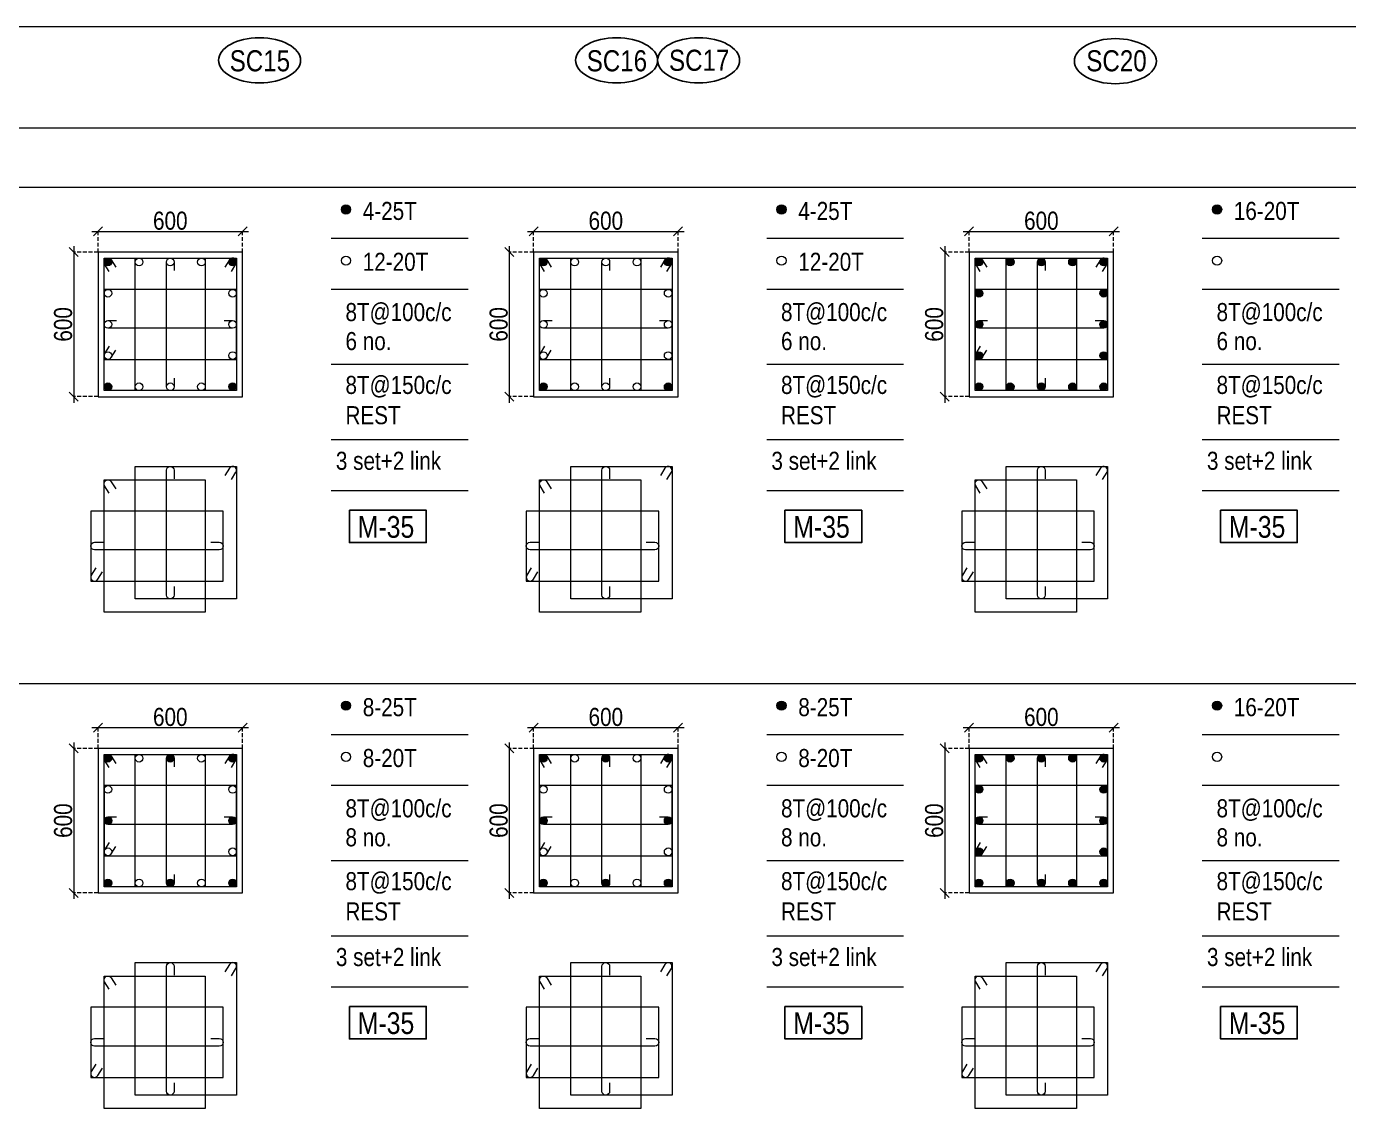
# Model space of a CAD drawing. Header units: millimetres. Extents: x 1112055 to 3390982, y -148532 to 766891.
# Drawn here: x 2178249 to 2200207, y -74171 to -56203 of the extents above; entities that cross this region are included whole.
import ezdxf
from ezdxf.enums import TextEntityAlignment as Align

# ---------------------------------------------------------------- set-up
doc = ezdxf.new("R2010")
doc.units = ezdxf.units.MM
doc.header["$PDMODE"] = 35
doc.header["$PDSIZE"] = -25
doc.linetypes.add('DASHED2', pattern=[0.375, 0.25, -0.125])
doc.linetypes.add('Hidden', pattern=[9.525, 6.35, -3.175])
for name, color, linetype, lineweight in [('B COL. SIZE DIM', 220, 'Continuous', 25), ('B COLSCH', 204, 'Continuous', 20), ('B COLUMN', 1, 'Hidden', 9), ('B STEEL', 34, 'Continuous', 15)]:
    doc.layers.add(name, color=color, linetype=linetype, lineweight=lineweight)
doc.layers.add('B TEXT', color=7, linetype='Continuous')
doc.styles.add('dim inside', font='romans.shx', dxfattribs={"width": 0.8, "height": 125})
doc.styles.add('SWINC', font='swissc.ttf')
doc.dimstyles.new('dim inside', dxfattribs={"dimtxt": 125, "dimasz": 100, "dimexe": 0, "dimexo": 0, "dimgap": 10, "dimtad": 0, "dimdec": 0, "dimzin": 0, "dimdsep": 46, "dimtxsty": 'dim inside', "dimblk": 'SMALL', "dimcen": 0.09, "dimadec": 0, "dimazin": 0, "dimtfac": 1, "dimtdec": 0, "dimtofl": 0, "dimtmove": 0, "dimatfit": 3, "dimfxl": 1, "dimtolj": 1, "dimtzin": 0, "dimarcsym": 2})

# ---------------------------------------------------------------- blocks, each defined once
blk = doc.blocks.new('_Oblique')
at = {"color": 0, "linetype": 'ByBlock', "lineweight": -2}
blk.add_line((-0.5, -0.5), (0.5, 0.5), dxfattribs=at)
blk = doc.blocks.new('*D3999')
at = {"layer": 'B COL. SIZE DIM', "color": 250, "lineweight": 9, "ltscale": 250, "transparency": 16777216}
blk.add_line((2186572, -67845), (2189172, -67845), dxfattribs=at)
at = {"layer": 'B COL. SIZE DIM', "color": 250, "linetype": 'DASHED2', "lineweight": 9, "ltscale": 250, "transparency": 16777216}
for p, q in [((2186672, -68190), (2186672, -67845)), ((2189072, -68190), (2189072, -67845))]:
    blk.add_line(p, q, dxfattribs=at)
at = {"layer": 'Defpoints', "color": 0, "transparency": 16777216}
for p in [(2189072, -67845), (2186672, -68190), (2189072, -68190)]:
    blk.add_point(p, dxfattribs=at)
at = {"layer": 'B COL. SIZE DIM', "color": 250, "lineweight": 9, "transparency": 16777216, "xscale": 150, "yscale": 150, "zscale": 150, "rotation": 180}
blk.add_blockref('_Oblique', (2186672, -67845), dxfattribs=at)
at = {"layer": 'B COL. SIZE DIM', "color": 250, "lineweight": 9, "transparency": 16777216, "xscale": 150, "yscale": 150, "zscale": 150}
blk.add_blockref('_Oblique', (2189072, -67845), dxfattribs=at)
at = {"layer": 'B COL. SIZE DIM', "color": 6, "transparency": 16777216, "insert": (2187872, -67670), "char_height": 300, "attachment_point": 5, "style": 'SWINC'}
blk.add_mtext('\\A1;600', dxfattribs=at)
blk = doc.blocks.new('*D4000')
at = {"layer": 'B COL. SIZE DIM', "color": 250, "lineweight": 9, "ltscale": 250, "transparency": 16777216}
blk.add_line((2186268, -68090), (2186268, -70690), dxfattribs=at)
at = {"layer": 'B COL. SIZE DIM', "color": 250, "linetype": 'DASHED2', "lineweight": 9, "ltscale": 250, "transparency": 16777216}
for p, q in [((2186672, -68190), (2186268, -68190)), ((2186672, -70590), (2186268, -70590))]:
    blk.add_line(p, q, dxfattribs=at)
at = {"layer": 'Defpoints', "color": 0, "transparency": 16777216}
for p in [(2186672, -68190), (2186268, -70590), (2186672, -70590)]:
    blk.add_point(p, dxfattribs=at)
at = {"layer": 'B COL. SIZE DIM', "color": 250, "lineweight": 9, "transparency": 16777216, "xscale": 150, "yscale": 150, "zscale": 150}
for p, rotation in [((2186268, -68190), 90), ((2186268, -70590), 270)]:
    blk.add_blockref('_Oblique', p, dxfattribs=dict(at, rotation=rotation))
at = {"layer": 'B COL. SIZE DIM', "color": 6, "transparency": 16777216, "insert": (2186093, -69390), "char_height": 300, "attachment_point": 5, "rotation": 90, "style": 'SWINC'}
blk.add_mtext('\\A1;600', dxfattribs=at)
blk = doc.blocks.new('*D4001')
at = {"layer": 'B COL. SIZE DIM', "color": 250, "lineweight": 9, "ltscale": 250, "transparency": 16777216}
blk.add_line((2186572, -59605), (2189172, -59605), dxfattribs=at)
at = {"layer": 'B COL. SIZE DIM', "color": 250, "linetype": 'DASHED2', "lineweight": 9, "ltscale": 250, "transparency": 16777216}
for p, q in [((2186672, -59950), (2186672, -59605)), ((2189072, -59950), (2189072, -59605))]:
    blk.add_line(p, q, dxfattribs=at)
at = {"layer": 'Defpoints', "color": 0, "transparency": 16777216}
for p in [(2189072, -59605), (2186672, -59950), (2189072, -59950)]:
    blk.add_point(p, dxfattribs=at)
at = {"layer": 'B COL. SIZE DIM', "color": 250, "lineweight": 9, "transparency": 16777216, "xscale": 150, "yscale": 150, "zscale": 150, "rotation": 180}
blk.add_blockref('_Oblique', (2186672, -59605), dxfattribs=at)
at = {"layer": 'B COL. SIZE DIM', "color": 250, "lineweight": 9, "transparency": 16777216, "xscale": 150, "yscale": 150, "zscale": 150}
blk.add_blockref('_Oblique', (2189072, -59605), dxfattribs=at)
at = {"layer": 'B COL. SIZE DIM', "color": 6, "transparency": 16777216, "insert": (2187872, -59430), "char_height": 300, "attachment_point": 5, "style": 'SWINC'}
blk.add_mtext('\\A1;600', dxfattribs=at)
blk = doc.blocks.new('*D4002')
at = {"layer": 'B COL. SIZE DIM', "color": 250, "lineweight": 9, "ltscale": 250, "transparency": 16777216}
blk.add_line((2186268, -59850), (2186268, -62450), dxfattribs=at)
at = {"layer": 'B COL. SIZE DIM', "color": 250, "linetype": 'DASHED2', "lineweight": 9, "ltscale": 250, "transparency": 16777216}
for p, q in [((2186672, -59950), (2186268, -59950)), ((2186672, -62350), (2186268, -62350))]:
    blk.add_line(p, q, dxfattribs=at)
at = {"layer": 'Defpoints', "color": 0, "transparency": 16777216}
for p in [(2186672, -59950), (2186268, -62350), (2186672, -62350)]:
    blk.add_point(p, dxfattribs=at)
at = {"layer": 'B COL. SIZE DIM', "color": 250, "lineweight": 9, "transparency": 16777216, "xscale": 150, "yscale": 150, "zscale": 150}
for p, rotation in [((2186268, -59950), 90), ((2186268, -62350), 270)]:
    blk.add_blockref('_Oblique', p, dxfattribs=dict(at, rotation=rotation))
at = {"layer": 'B COL. SIZE DIM', "color": 6, "transparency": 16777216, "insert": (2186093, -61150), "char_height": 300, "attachment_point": 5, "rotation": 90, "style": 'SWINC'}
blk.add_mtext('\\A1;600', dxfattribs=at)
blk = doc.blocks.new('*D4007')
at = {"layer": 'B COL. SIZE DIM', "color": 250, "lineweight": 9, "ltscale": 250, "transparency": 16777216}
blk.add_line((2193805, -67845), (2196405, -67845), dxfattribs=at)
at = {"layer": 'B COL. SIZE DIM', "color": 250, "linetype": 'DASHED2', "lineweight": 9, "ltscale": 250, "transparency": 16777216}
for p, q in [((2193905, -68190), (2193905, -67845)), ((2196305, -68190), (2196305, -67845))]:
    blk.add_line(p, q, dxfattribs=at)
at = {"layer": 'Defpoints', "color": 0, "transparency": 16777216}
for p in [(2196305, -67845), (2193905, -68190), (2196305, -68190)]:
    blk.add_point(p, dxfattribs=at)
at = {"layer": 'B COL. SIZE DIM', "color": 250, "lineweight": 9, "transparency": 16777216, "xscale": 150, "yscale": 150, "zscale": 150, "rotation": 180}
blk.add_blockref('_Oblique', (2193905, -67845), dxfattribs=at)
at = {"layer": 'B COL. SIZE DIM', "color": 250, "lineweight": 9, "transparency": 16777216, "xscale": 150, "yscale": 150, "zscale": 150}
blk.add_blockref('_Oblique', (2196305, -67845), dxfattribs=at)
at = {"layer": 'B COL. SIZE DIM', "color": 6, "transparency": 16777216, "insert": (2195105, -67670), "char_height": 300, "attachment_point": 5, "style": 'SWINC'}
blk.add_mtext('\\A1;600', dxfattribs=at)
blk = doc.blocks.new('*D4008')
at = {"layer": 'B COL. SIZE DIM', "color": 250, "lineweight": 9, "ltscale": 250, "transparency": 16777216}
blk.add_line((2193501, -68090), (2193501, -70690), dxfattribs=at)
at = {"layer": 'B COL. SIZE DIM', "color": 250, "linetype": 'DASHED2', "lineweight": 9, "ltscale": 250, "transparency": 16777216}
for p, q in [((2193905, -68190), (2193501, -68190)), ((2193905, -70590), (2193501, -70590))]:
    blk.add_line(p, q, dxfattribs=at)
at = {"layer": 'Defpoints', "color": 0, "transparency": 16777216}
for p in [(2193905, -68190), (2193501, -70590), (2193905, -70590)]:
    blk.add_point(p, dxfattribs=at)
at = {"layer": 'B COL. SIZE DIM', "color": 250, "lineweight": 9, "transparency": 16777216, "xscale": 150, "yscale": 150, "zscale": 150}
for p, rotation in [((2193501, -68190), 90), ((2193501, -70590), 270)]:
    blk.add_blockref('_Oblique', p, dxfattribs=dict(at, rotation=rotation))
at = {"layer": 'B COL. SIZE DIM', "color": 6, "transparency": 16777216, "insert": (2193326, -69390), "char_height": 300, "attachment_point": 5, "rotation": 90, "style": 'SWINC'}
blk.add_mtext('\\A1;600', dxfattribs=at)
blk = doc.blocks.new('*D4009')
at = {"layer": 'B COL. SIZE DIM', "color": 250, "lineweight": 9, "ltscale": 250, "transparency": 16777216}
blk.add_line((2193805, -59605), (2196405, -59605), dxfattribs=at)
at = {"layer": 'B COL. SIZE DIM', "color": 250, "linetype": 'DASHED2', "lineweight": 9, "ltscale": 250, "transparency": 16777216}
for p, q in [((2193905, -59950), (2193905, -59605)), ((2196305, -59950), (2196305, -59605))]:
    blk.add_line(p, q, dxfattribs=at)
at = {"layer": 'Defpoints', "color": 0, "transparency": 16777216}
for p in [(2196305, -59605), (2193905, -59950), (2196305, -59950)]:
    blk.add_point(p, dxfattribs=at)
at = {"layer": 'B COL. SIZE DIM', "color": 250, "lineweight": 9, "transparency": 16777216, "xscale": 150, "yscale": 150, "zscale": 150, "rotation": 180}
blk.add_blockref('_Oblique', (2193905, -59605), dxfattribs=at)
at = {"layer": 'B COL. SIZE DIM', "color": 250, "lineweight": 9, "transparency": 16777216, "xscale": 150, "yscale": 150, "zscale": 150}
blk.add_blockref('_Oblique', (2196305, -59605), dxfattribs=at)
at = {"layer": 'B COL. SIZE DIM', "color": 6, "transparency": 16777216, "insert": (2195105, -59430), "char_height": 300, "attachment_point": 5, "style": 'SWINC'}
blk.add_mtext('\\A1;600', dxfattribs=at)
blk = doc.blocks.new('*D4010')
at = {"layer": 'B COL. SIZE DIM', "color": 250, "lineweight": 9, "ltscale": 250, "transparency": 16777216}
blk.add_line((2193501, -59850), (2193501, -62450), dxfattribs=at)
at = {"layer": 'B COL. SIZE DIM', "color": 250, "linetype": 'DASHED2', "lineweight": 9, "ltscale": 250, "transparency": 16777216}
for p, q in [((2193905, -59950), (2193501, -59950)), ((2193905, -62350), (2193501, -62350))]:
    blk.add_line(p, q, dxfattribs=at)
at = {"layer": 'Defpoints', "color": 0, "transparency": 16777216}
for p in [(2193905, -59950), (2193501, -62350), (2193905, -62350)]:
    blk.add_point(p, dxfattribs=at)
at = {"layer": 'B COL. SIZE DIM', "color": 250, "lineweight": 9, "transparency": 16777216, "xscale": 150, "yscale": 150, "zscale": 150}
for p, rotation in [((2193501, -59950), 90), ((2193501, -62350), 270)]:
    blk.add_blockref('_Oblique', p, dxfattribs=dict(at, rotation=rotation))
at = {"layer": 'B COL. SIZE DIM', "color": 6, "transparency": 16777216, "insert": (2193326, -61150), "char_height": 300, "attachment_point": 5, "rotation": 90, "style": 'SWINC'}
blk.add_mtext('\\A1;600', dxfattribs=at)
blk = doc.blocks.new('*D3905')
at = {"layer": 'B COL. SIZE DIM', "color": 250, "lineweight": 9, "ltscale": 250, "transparency": 16777216}
blk.add_line((2179338, -67845), (2181938, -67845), dxfattribs=at)
at = {"layer": 'B COL. SIZE DIM', "color": 250, "linetype": 'DASHED2', "lineweight": 9, "ltscale": 250, "transparency": 16777216}
for p, q in [((2179438, -68190), (2179438, -67845)), ((2181838, -68190), (2181838, -67845))]:
    blk.add_line(p, q, dxfattribs=at)
at = {"layer": 'Defpoints', "color": 0, "transparency": 16777216}
for p in [(2181838, -67845), (2179438, -68190), (2181838, -68190)]:
    blk.add_point(p, dxfattribs=at)
at = {"layer": 'B COL. SIZE DIM', "color": 250, "lineweight": 9, "transparency": 16777216, "xscale": 150, "yscale": 150, "zscale": 150, "rotation": 180}
blk.add_blockref('_Oblique', (2179438, -67845), dxfattribs=at)
at = {"layer": 'B COL. SIZE DIM', "color": 250, "lineweight": 9, "transparency": 16777216, "xscale": 150, "yscale": 150, "zscale": 150}
blk.add_blockref('_Oblique', (2181838, -67845), dxfattribs=at)
at = {"layer": 'B COL. SIZE DIM', "color": 6, "transparency": 16777216, "insert": (2180638, -67670), "char_height": 300, "attachment_point": 5, "style": 'SWINC'}
blk.add_mtext('\\A1;600', dxfattribs=at)
blk = doc.blocks.new('*D3906')
at = {"layer": 'B COL. SIZE DIM', "color": 250, "lineweight": 9, "ltscale": 250, "transparency": 16777216}
blk.add_line((2179034, -68090), (2179034, -70690), dxfattribs=at)
at = {"layer": 'B COL. SIZE DIM', "color": 250, "linetype": 'DASHED2', "lineweight": 9, "ltscale": 250, "transparency": 16777216}
for p, q in [((2179438, -68190), (2179034, -68190)), ((2179438, -70590), (2179034, -70590))]:
    blk.add_line(p, q, dxfattribs=at)
at = {"layer": 'Defpoints', "color": 0, "transparency": 16777216}
for p in [(2179438, -68190), (2179034, -70590), (2179438, -70590)]:
    blk.add_point(p, dxfattribs=at)
at = {"layer": 'B COL. SIZE DIM', "color": 250, "lineweight": 9, "transparency": 16777216, "xscale": 150, "yscale": 150, "zscale": 150}
for p, rotation in [((2179034, -68190), 90), ((2179034, -70590), 270)]:
    blk.add_blockref('_Oblique', p, dxfattribs=dict(at, rotation=rotation))
at = {"layer": 'B COL. SIZE DIM', "color": 6, "transparency": 16777216, "insert": (2178859, -69390), "char_height": 300, "attachment_point": 5, "rotation": 90, "style": 'SWINC'}
blk.add_mtext('\\A1;600', dxfattribs=at)
blk = doc.blocks.new('*D3907')
at = {"layer": 'B COL. SIZE DIM', "color": 250, "lineweight": 9, "ltscale": 250, "transparency": 16777216}
blk.add_line((2179338, -59605), (2181938, -59605), dxfattribs=at)
at = {"layer": 'B COL. SIZE DIM', "color": 250, "linetype": 'DASHED2', "lineweight": 9, "ltscale": 250, "transparency": 16777216}
for p, q in [((2179438, -59950), (2179438, -59605)), ((2181838, -59950), (2181838, -59605))]:
    blk.add_line(p, q, dxfattribs=at)
at = {"layer": 'Defpoints', "color": 0, "transparency": 16777216}
for p in [(2181838, -59605), (2179438, -59950), (2181838, -59950)]:
    blk.add_point(p, dxfattribs=at)
at = {"layer": 'B COL. SIZE DIM', "color": 250, "lineweight": 9, "transparency": 16777216, "xscale": 150, "yscale": 150, "zscale": 150, "rotation": 180}
blk.add_blockref('_Oblique', (2179438, -59605), dxfattribs=at)
at = {"layer": 'B COL. SIZE DIM', "color": 250, "lineweight": 9, "transparency": 16777216, "xscale": 150, "yscale": 150, "zscale": 150}
blk.add_blockref('_Oblique', (2181838, -59605), dxfattribs=at)
at = {"layer": 'B COL. SIZE DIM', "color": 6, "transparency": 16777216, "insert": (2180638, -59430), "char_height": 300, "attachment_point": 5, "style": 'SWINC'}
blk.add_mtext('\\A1;600', dxfattribs=at)
blk = doc.blocks.new('*D3908')
at = {"layer": 'B COL. SIZE DIM', "color": 250, "lineweight": 9, "ltscale": 250, "transparency": 16777216}
blk.add_line((2179034, -59850), (2179034, -62450), dxfattribs=at)
at = {"layer": 'B COL. SIZE DIM', "color": 250, "linetype": 'DASHED2', "lineweight": 9, "ltscale": 250, "transparency": 16777216}
for p, q in [((2179438, -59950), (2179034, -59950)), ((2179438, -62350), (2179034, -62350))]:
    blk.add_line(p, q, dxfattribs=at)
at = {"layer": 'Defpoints', "color": 0, "transparency": 16777216}
for p in [(2179438, -59950), (2179034, -62350), (2179438, -62350)]:
    blk.add_point(p, dxfattribs=at)
at = {"layer": 'B COL. SIZE DIM', "color": 250, "lineweight": 9, "transparency": 16777216, "xscale": 150, "yscale": 150, "zscale": 150}
for p, rotation in [((2179034, -59950), 90), ((2179034, -62350), 270)]:
    blk.add_blockref('_Oblique', p, dxfattribs=dict(at, rotation=rotation))
at = {"layer": 'B COL. SIZE DIM', "color": 6, "transparency": 16777216, "insert": (2178859, -61150), "char_height": 300, "attachment_point": 5, "rotation": 90, "style": 'SWINC'}
blk.add_mtext('\\A1;600', dxfattribs=at)

msp = doc.modelspace()

# ---------------------------------------------------------------- hatches: boundary and pattern name
at = {"layer": 'B STEEL', "lineweight": 9, "ltscale": 0.5}
h = msp.add_hatch(color=34, dxfattribs=at)
edge = h.paths.add_edge_path()
edge.add_arc((2183556.3, -59241), 76.8, 0, 360)
h = msp.add_hatch(color=34, dxfattribs=at)
edge = h.paths.add_edge_path()
edge.add_arc((2190789.9, -59241), 76.8, 0, 360)
h = msp.add_hatch(color=34, dxfattribs=at)
edge = h.paths.add_edge_path()
edge.add_arc((2198023.4, -59241), 76.8, 0, 360)
h = msp.add_hatch(color=34, dxfattribs=at)
edge = h.paths.add_edge_path()
edge.add_arc((2179602, -60114.2), 64, 0, 360)
h = msp.add_hatch(color=34, dxfattribs=at)
edge = h.paths.add_edge_path()
edge.add_arc((2181674, -60114.2), 64, 180, 540, ccw=False)
h = msp.add_hatch(color=34, dxfattribs=at)
edge = h.paths.add_edge_path()
edge.add_arc((2186835.5, -60114.2), 64, 0, 360)
h = msp.add_hatch(color=34, dxfattribs=at)
edge = h.paths.add_edge_path()
edge.add_arc((2188907.5, -60114.2), 64, 180, 540, ccw=False)
h = msp.add_hatch(color=34, dxfattribs=at)
edge = h.paths.add_edge_path()
edge.add_arc((2194069.1, -60114.2), 64, 0, 360)
h = msp.add_hatch(color=34, dxfattribs=at)
edge = h.paths.add_edge_path()
edge.add_arc((2194587.1, -60114.2), 64, 180, 540, ccw=False)
h = msp.add_hatch(color=34, dxfattribs=at)
edge = h.paths.add_edge_path()
edge.add_arc((2195105.1, -60114.2), 64, 180, 540, ccw=False)
h = msp.add_hatch(color=34, dxfattribs=at)
edge = h.paths.add_edge_path()
edge.add_arc((2195623.1, -60114.2), 64, 180, 540, ccw=False)
h = msp.add_hatch(color=34, dxfattribs=at)
edge = h.paths.add_edge_path()
edge.add_arc((2196141, -60114.2), 64, 180, 540, ccw=False)
h = msp.add_hatch(color=34, dxfattribs=at)
edge = h.paths.add_edge_path()
edge.add_arc((2194069.1, -60632.2), 64, 180, 540, ccw=False)
h = msp.add_hatch(color=34, dxfattribs=at)
edge = h.paths.add_edge_path()
edge.add_arc((2196141, -60632.2), 64, 180, 540, ccw=False)
h = msp.add_hatch(color=34, dxfattribs=at)
edge = h.paths.add_edge_path()
edge.add_arc((2194069.1, -61150.1), 64, 180, 540, ccw=False)
h = msp.add_hatch(color=34, dxfattribs=at)
edge = h.paths.add_edge_path()
edge.add_arc((2196141, -61150.1), 64, 180, 540, ccw=False)
h = msp.add_hatch(color=34, dxfattribs=at)
edge = h.paths.add_edge_path()
edge.add_arc((2194069.1, -61668.1), 64, 180, 540, ccw=False)
h = msp.add_hatch(color=34, dxfattribs=at)
edge = h.paths.add_edge_path()
edge.add_arc((2196141, -61668.1), 64, 180, 540, ccw=False)
h = msp.add_hatch(color=34, dxfattribs=at)
edge = h.paths.add_edge_path()
edge.add_arc((2179602, -62186.1), 64, 0, 360, ccw=False)
h = msp.add_hatch(color=34, dxfattribs=at)
edge = h.paths.add_edge_path()
edge.add_arc((2181674, -62186.1), 64, -180, 180)
h = msp.add_hatch(color=34, dxfattribs=at)
edge = h.paths.add_edge_path()
edge.add_arc((2186835.5, -62186.1), 64, 0, 360, ccw=False)
h = msp.add_hatch(color=34, dxfattribs=at)
edge = h.paths.add_edge_path()
edge.add_arc((2188907.5, -62186.1), 64, -180, 180)
h = msp.add_hatch(color=34, dxfattribs=at)
edge = h.paths.add_edge_path()
edge.add_arc((2194069.1, -62186.1), 64, 0, 360, ccw=False)
h = msp.add_hatch(color=34, dxfattribs=at)
edge = h.paths.add_edge_path()
edge.add_arc((2194587.1, -62186.1), 64, 180, 540, ccw=False)
h = msp.add_hatch(color=34, dxfattribs=at)
edge = h.paths.add_edge_path()
edge.add_arc((2195105.1, -62186.1), 64, 180, 540, ccw=False)
h = msp.add_hatch(color=34, dxfattribs=at)
edge = h.paths.add_edge_path()
edge.add_arc((2195623.1, -62186.1), 64, 180, 540, ccw=False)
h = msp.add_hatch(color=34, dxfattribs=at)
edge = h.paths.add_edge_path()
edge.add_arc((2196141, -62186.1), 64, -180, 180)
h = msp.add_hatch(color=34, dxfattribs=at)
edge = h.paths.add_edge_path()
edge.add_arc((2183556.3, -67480.8), 76.8, 0, 360)
h = msp.add_hatch(color=34, dxfattribs=at)
edge = h.paths.add_edge_path()
edge.add_arc((2190789.9, -67480.8), 76.8, 0, 360)
h = msp.add_hatch(color=34, dxfattribs=at)
edge = h.paths.add_edge_path()
edge.add_arc((2198023.4, -67480.8), 76.8, 0, 360)
h = msp.add_hatch(color=34, dxfattribs=at)
edge = h.paths.add_edge_path()
edge.add_arc((2179602, -68354), 64, 0, 360)
h = msp.add_hatch(color=34, dxfattribs=at)
edge = h.paths.add_edge_path()
edge.add_arc((2180638, -68354), 64, 180, 540, ccw=False)
h = msp.add_hatch(color=34, dxfattribs=at)
edge = h.paths.add_edge_path()
edge.add_arc((2181674, -68354), 64, 180, 540, ccw=False)
h = msp.add_hatch(color=34, dxfattribs=at)
edge = h.paths.add_edge_path()
edge.add_arc((2186835.5, -68354), 64, 0, 360)
h = msp.add_hatch(color=34, dxfattribs=at)
edge = h.paths.add_edge_path()
edge.add_arc((2187871.5, -68354), 64, 180, 540, ccw=False)
h = msp.add_hatch(color=34, dxfattribs=at)
edge = h.paths.add_edge_path()
edge.add_arc((2188907.5, -68354), 64, 180, 540, ccw=False)
h = msp.add_hatch(color=34, dxfattribs=at)
edge = h.paths.add_edge_path()
edge.add_arc((2194069.1, -68354), 64, 0, 360)
h = msp.add_hatch(color=34, dxfattribs=at)
edge = h.paths.add_edge_path()
edge.add_arc((2194587.1, -68354), 64, 180, 540, ccw=False)
h = msp.add_hatch(color=34, dxfattribs=at)
edge = h.paths.add_edge_path()
edge.add_arc((2195105.1, -68354), 64, 180, 540, ccw=False)
h = msp.add_hatch(color=34, dxfattribs=at)
edge = h.paths.add_edge_path()
edge.add_arc((2195623.1, -68354), 64, 180, 540, ccw=False)
h = msp.add_hatch(color=34, dxfattribs=at)
edge = h.paths.add_edge_path()
edge.add_arc((2196141, -68354), 64, 180, 540, ccw=False)
h = msp.add_hatch(color=34, dxfattribs=at)
edge = h.paths.add_edge_path()
edge.add_arc((2194069.1, -68872), 64, 180, 540, ccw=False)
h = msp.add_hatch(color=34, dxfattribs=at)
edge = h.paths.add_edge_path()
edge.add_arc((2196141, -68872), 64, 180, 540, ccw=False)
h = msp.add_hatch(color=34, dxfattribs=at)
edge = h.paths.add_edge_path()
edge.add_arc((2179602, -69390), 64, 180, 540, ccw=False)
h = msp.add_hatch(color=34, dxfattribs=at)
edge = h.paths.add_edge_path()
edge.add_arc((2181674, -69390), 64, 180, 540, ccw=False)
h = msp.add_hatch(color=34, dxfattribs=at)
edge = h.paths.add_edge_path()
edge.add_arc((2186835.5, -69390), 64, 180, 540, ccw=False)
h = msp.add_hatch(color=34, dxfattribs=at)
edge = h.paths.add_edge_path()
edge.add_arc((2188907.5, -69390), 64, 180, 540, ccw=False)
h = msp.add_hatch(color=34, dxfattribs=at)
edge = h.paths.add_edge_path()
edge.add_arc((2194069.1, -69390), 64, 180, 540, ccw=False)
h = msp.add_hatch(color=34, dxfattribs=at)
edge = h.paths.add_edge_path()
edge.add_arc((2196141, -69390), 64, 180, 540, ccw=False)
h = msp.add_hatch(color=34, dxfattribs=at)
edge = h.paths.add_edge_path()
edge.add_arc((2194069.1, -69908), 64, 180, 540, ccw=False)
h = msp.add_hatch(color=34, dxfattribs=at)
edge = h.paths.add_edge_path()
edge.add_arc((2196141, -69908), 64, 180, 540, ccw=False)
h = msp.add_hatch(color=34, dxfattribs=at)
edge = h.paths.add_edge_path()
edge.add_arc((2179602, -70426), 64, 0, 360, ccw=False)
h = msp.add_hatch(color=34, dxfattribs=at)
edge = h.paths.add_edge_path()
edge.add_arc((2180638, -70426), 64, 180, 540, ccw=False)
h = msp.add_hatch(color=34, dxfattribs=at)
edge = h.paths.add_edge_path()
edge.add_arc((2181674, -70426), 64, -180, 180)
h = msp.add_hatch(color=34, dxfattribs=at)
edge = h.paths.add_edge_path()
edge.add_arc((2186835.5, -70426), 64, 0, 360, ccw=False)
h = msp.add_hatch(color=34, dxfattribs=at)
edge = h.paths.add_edge_path()
edge.add_arc((2187871.5, -70426), 64, 180, 540, ccw=False)
h = msp.add_hatch(color=34, dxfattribs=at)
edge = h.paths.add_edge_path()
edge.add_arc((2188907.5, -70426), 64, -180, 180)
h = msp.add_hatch(color=34, dxfattribs=at)
edge = h.paths.add_edge_path()
edge.add_arc((2194069.1, -70426), 64, 0, 360, ccw=False)
h = msp.add_hatch(color=34, dxfattribs=at)
edge = h.paths.add_edge_path()
edge.add_arc((2194587.1, -70426), 64, 180, 540, ccw=False)
h = msp.add_hatch(color=34, dxfattribs=at)
edge = h.paths.add_edge_path()
edge.add_arc((2195105.1, -70426), 64, 180, 540, ccw=False)
h = msp.add_hatch(color=34, dxfattribs=at)
edge = h.paths.add_edge_path()
edge.add_arc((2195623.1, -70426), 64, 180, 540, ccw=False)
h = msp.add_hatch(color=34, dxfattribs=at)
edge = h.paths.add_edge_path()
edge.add_arc((2196141, -70426), 64, -180, 180)

# ---------------------------------------------------------------- linework, layer by layer
at = {"layer": 'B COLSCH', "color": 250, "lineweight": 0}
for p, q in [((2079654.2, -56202.6), (2221752.2, -56202.6)), ((2079654.2, -56202.6), (2221752.2, -56202.6)), ((2079654.2, -56202.6), (2221752.2, -56202.6)), ((2079654.2, -57885.5), (2221752.2, -57885.5)), ((2079654.2, -58872.7), (2221752.2, -58872.7)), ((2183310.1, -59717.7), (2185584.4, -59717.7)), ((2190543.6, -59717.7), (2192818, -59717.7)), ((2197777.2, -59717.7), (2200051.5, -59717.7)), ((2183310.1, -60562.7), (2185584.4, -60562.7)), ((2190543.6, -60562.7), (2192818, -60562.7)), ((2197777.2, -60562.7), (2200051.5, -60562.7)), ((2183310.1, -61812.4), (2185584.4, -61812.4)), ((2190543.6, -61812.4), (2192818, -61812.4)), ((2197777.2, -61812.4), (2200051.5, -61812.4)), ((2183310.1, -63062.2), (2185584.4, -63062.2)), ((2190543.6, -63062.2), (2192818, -63062.2)), ((2197777.2, -63062.2), (2200051.5, -63062.2)), ((2183310.1, -63907.2), (2185584.4, -63907.2)), ((2190543.6, -63907.2), (2192818, -63907.2)), ((2197777.2, -63907.2), (2200051.5, -63907.2)), ((2079654.2, -67112.5), (2221752.2, -67112.5)), ((2183310.1, -67957.5), (2185584.4, -67957.5)), ((2190543.6, -67957.5), (2192818, -67957.5)), ((2197777.2, -67957.5), (2200051.5, -67957.5)), ((2183310.1, -68802.5), (2185584.4, -68802.5)), ((2190543.6, -68802.5), (2192818, -68802.5)), ((2197777.2, -68802.5), (2200051.5, -68802.5)), ((2183310.1, -70052.3), (2185584.4, -70052.3)), ((2190543.6, -70052.3), (2192818, -70052.3)), ((2197777.2, -70052.3), (2200051.5, -70052.3)), ((2183310.1, -71302.1), (2185584.4, -71302.1)), ((2190543.6, -71302.1), (2192818, -71302.1)), ((2197777.2, -71302.1), (2200051.5, -71302.1)), ((2183310.1, -72147), (2185584.4, -72147)), ((2190543.6, -72147), (2192818, -72147)), ((2197777.2, -72147), (2200051.5, -72147))]:
    msp.add_line(p, q, dxfattribs=at)
at = {"layer": 'B COLUMN', "color": 1, "linetype": 'ByBlock', "lineweight": 20}
for points in [[(2179438, -62350.1), (2181838, -62350.1), (2181838, -59950.1), (2179438, -59950.1)], [(2186671.5, -62350.1), (2189071.5, -62350.1), (2189071.5, -59950.1), (2186671.5, -59950.1)], [(2193905.1, -62350.1), (2196305.1, -62350.1), (2196305.1, -59950.1), (2193905.1, -59950.1)], [(2179438, -70590), (2181838, -70590), (2181838, -68190), (2179438, -68190)], [(2186671.5, -70590), (2189071.5, -70590), (2189071.5, -68190), (2186671.5, -68190)], [(2193905.1, -70590), (2196305.1, -70590), (2196305.1, -68190), (2193905.1, -68190)]]:
    msp.add_lwpolyline(points, close=True, dxfattribs=at)
at = {"layer": 'B STEEL', "color": 34, "lineweight": 9, "ltscale": 0.5}
for points in [[(2179622.2, -60269.2), (2179547.5, -60147.7, -1), (2179656.5, -60080.6), (2179731.3, -60202.1)], [(2180702, -62043.5), (2180702, -62186.1, -1), (2180574, -62186.1), (2180574, -60114.2, -1), (2180702, -60114.2), (2180702, -60256.8)], [(2181653.7, -60269.2), (2181728.5, -60147.7, 1), (2181619.4, -60080.6), (2181544.7, -60202.1)], [(2186855.8, -60269.2), (2186781, -60147.7, -1), (2186890.1, -60080.6), (2186964.8, -60202.1)], [(2187935.5, -62043.5), (2187935.5, -62186.1, -1), (2187807.5, -62186.1), (2187807.5, -60114.2, -1), (2187935.5, -60114.2), (2187935.5, -60256.8)], [(2188887.3, -60269.2), (2188962, -60147.7, 1), (2188853, -60080.6), (2188778.2, -60202.1)], [(2194089.3, -60269.2), (2194014.6, -60147.7, -1), (2194123.6, -60080.6), (2194198.4, -60202.1)], [(2195169.1, -62043.5), (2195169.1, -62186.1, -1), (2195041, -62186.1), (2195041, -60114.2, -1), (2195169.1, -60114.2), (2195169.1, -60256.8)], [(2196120.8, -60269.2), (2196195.6, -60147.7, 1), (2196086.5, -60080.6), (2196011.8, -60202.1)], [(2181531.3, -61086.1), (2181674, -61086.1, -1), (2181674, -61214.2), (2179602, -61214.2, -1), (2179602, -61086.1), (2179744.6, -61086.1)], [(2188764.9, -61086.1), (2188907.5, -61086.1, -1), (2188907.5, -61214.2), (2186835.5, -61214.2, -1), (2186835.5, -61086.1), (2186978.2, -61086.1)], [(2195998.4, -61086.1), (2196141, -61086.1, -1), (2196141, -61214.2), (2194069.1, -61214.2, -1), (2194069.1, -61086.1), (2194211.7, -61086.1)], [(2179622.2, -61513.1), (2179547.5, -61634.6, 1), (2179656.5, -61701.7), (2179731.3, -61580.2)], [(2186855.8, -61513.1), (2186781, -61634.6, 1), (2186890.1, -61701.7), (2186964.8, -61580.2)], [(2194089.3, -61513.1), (2194014.6, -61634.6, 1), (2194123.6, -61701.7), (2194198.4, -61580.2)], [(2180702, -65501.3), (2180702, -65643.9, -1), (2180574, -65643.9), (2180574, -63571.9, -1), (2180702, -63571.9), (2180702, -63714.6)], [(2181653.7, -63727), (2181728.5, -63605.5, 1), (2181619.4, -63538.4), (2181544.7, -63659.9)], [(2187935.5, -65501.3), (2187935.5, -65643.9, -1), (2187807.5, -65643.9), (2187807.5, -63571.9, -1), (2187935.5, -63571.9), (2187935.5, -63714.6)], [(2188887.3, -63727), (2188962, -63605.5, 1), (2188853, -63538.4), (2188778.2, -63659.9)], [(2195169.1, -65501.3), (2195169.1, -65643.9, -1), (2195041, -65643.9), (2195041, -63571.9, -1), (2195169.1, -63571.9), (2195169.1, -63714.6)], [(2196120.8, -63727), (2196195.6, -63605.5, 1), (2196086.5, -63538.4), (2196011.8, -63659.9)], [(2179622.2, -63950.1), (2179547.5, -63828.6, -1), (2179656.5, -63761.5), (2179731.3, -63882.9)], [(2186855.8, -63950.1), (2186781, -63828.6, -1), (2186890.1, -63761.5), (2186964.8, -63882.9)], [(2194089.3, -63950.1), (2194014.6, -63828.6, -1), (2194123.6, -63761.5), (2194198.4, -63882.9)], [(2181310, -64767), (2181452.7, -64767, -1), (2181452.7, -64895), (2179380.7, -64895, -1), (2179380.7, -64767), (2179523.4, -64767)], [(2188543.6, -64767), (2188686.2, -64767, -1), (2188686.2, -64895), (2186614.3, -64895, -1), (2186614.3, -64767), (2186756.9, -64767)], [(2195777.1, -64767), (2195919.8, -64767, -1), (2195919.8, -64895), (2193847.8, -64895, -1), (2193847.8, -64767), (2193990.4, -64767)], [(2179401, -65194), (2179326.2, -65315.4, 1), (2179435.2, -65382.5), (2179510, -65261.1)], [(2186634.5, -65194), (2186559.7, -65315.4, 1), (2186668.8, -65382.5), (2186743.5, -65261.1)], [(2193868, -65194), (2193793.3, -65315.4, 1), (2193902.3, -65382.5), (2193977.1, -65261.1)], [(2179622.2, -68509), (2179547.5, -68387.6, -1), (2179656.5, -68320.5), (2179731.3, -68441.9)], [(2180702, -70283.3), (2180702, -70426, -1), (2180574, -70426), (2180574, -68354, -1), (2180702, -68354), (2180702, -68496.7)], [(2181653.7, -68509), (2181728.5, -68387.6, 1), (2181619.4, -68320.5), (2181544.7, -68441.9)], [(2186855.8, -68509), (2186781, -68387.6, -1), (2186890.1, -68320.5), (2186964.8, -68441.9)], [(2187935.5, -70283.3), (2187935.5, -70426, -1), (2187807.5, -70426), (2187807.5, -68354, -1), (2187935.5, -68354), (2187935.5, -68496.7)], [(2188887.3, -68509), (2188962, -68387.6, 1), (2188853, -68320.5), (2188778.2, -68441.9)], [(2194089.3, -68509), (2194014.6, -68387.6, -1), (2194123.6, -68320.5), (2194198.4, -68441.9)], [(2195169.1, -70283.3), (2195169.1, -70426, -1), (2195041, -70426), (2195041, -68354, -1), (2195169.1, -68354), (2195169.1, -68496.7)], [(2196120.8, -68509), (2196195.6, -68387.6, 1), (2196086.5, -68320.5), (2196011.8, -68441.9)], [(2181531.3, -69326), (2181674, -69326, -1), (2181674, -69454), (2179602, -69454, -1), (2179602, -69326), (2179744.6, -69326)], [(2188764.9, -69326), (2188907.5, -69326, -1), (2188907.5, -69454), (2186835.5, -69454, -1), (2186835.5, -69326), (2186978.2, -69326)], [(2195998.4, -69326), (2196141, -69326, -1), (2196141, -69454), (2194069.1, -69454, -1), (2194069.1, -69326), (2194211.7, -69326)], [(2179622.2, -69752.9), (2179547.5, -69874.4, 1), (2179656.5, -69941.5), (2179731.3, -69820.1)], [(2186855.8, -69752.9), (2186781, -69874.4, 1), (2186890.1, -69941.5), (2186964.8, -69820.1)], [(2194089.3, -69752.9), (2194014.6, -69874.4, 1), (2194123.6, -69941.5), (2194198.4, -69820.1)], [(2180702, -73741.1), (2180702, -73883.7, -1), (2180574, -73883.7), (2180574, -71811.8, -1), (2180702, -71811.8), (2180702, -71954.4)], [(2181653.7, -71966.8), (2181728.5, -71845.3, 1), (2181619.4, -71778.2), (2181544.7, -71899.7)], [(2187935.5, -73741.1), (2187935.5, -73883.7, -1), (2187807.5, -73883.7), (2187807.5, -71811.8, -1), (2187935.5, -71811.8), (2187935.5, -71954.4)], [(2188887.3, -71966.8), (2188962, -71845.3, 1), (2188853, -71778.2), (2188778.2, -71899.7)], [(2195169.1, -73741.1), (2195169.1, -73883.7, -1), (2195041, -73883.7), (2195041, -71811.8, -1), (2195169.1, -71811.8), (2195169.1, -71954.4)], [(2196120.8, -71966.8), (2196195.6, -71845.3, 1), (2196086.5, -71778.2), (2196011.8, -71899.7)], [(2179622.2, -72189.9), (2179547.5, -72068.4, -1), (2179656.5, -72001.3), (2179731.3, -72122.8)], [(2186855.8, -72189.9), (2186781, -72068.4, -1), (2186890.1, -72001.3), (2186964.8, -72122.8)], [(2194089.3, -72189.9), (2194014.6, -72068.4, -1), (2194123.6, -72001.3), (2194198.4, -72122.8)], [(2181310, -73006.8), (2181452.7, -73006.8, -1), (2181452.7, -73134.9), (2179380.7, -73134.9, -1), (2179380.7, -73006.8), (2179523.4, -73006.8)], [(2188543.6, -73006.8), (2188686.2, -73006.8, -1), (2188686.2, -73134.9), (2186614.3, -73134.9, -1), (2186614.3, -73006.8), (2186756.9, -73006.8)], [(2195777.1, -73006.8), (2195919.8, -73006.8, -1), (2195919.8, -73134.9), (2193847.8, -73134.9, -1), (2193847.8, -73006.8), (2193990.4, -73006.8)], [(2179401, -73433.8), (2179326.2, -73555.3, 1), (2179435.2, -73622.4), (2179510, -73500.9)], [(2186634.5, -73433.8), (2186559.7, -73555.3, 1), (2186668.8, -73622.4), (2186743.5, -73500.9)], [(2193868, -73433.8), (2193793.3, -73555.3, 1), (2193902.3, -73622.4), (2193977.1, -73500.9)]]:
    msp.add_lwpolyline(points, format="xyb", dxfattribs=at)
for points in [[(2181220, -60050.1), (2181220, -62250.1), (2179538, -62250.1), (2179538, -60050.1)], [(2181738, -60050.1), (2181738, -62250.1), (2180056, -62250.1), (2180056, -60050.1)], [(2188453.5, -60050.1), (2188453.5, -62250.1), (2186771.5, -62250.1), (2186771.5, -60050.1)], [(2188971.5, -60050.1), (2188971.5, -62250.1), (2187289.5, -62250.1), (2187289.5, -60050.1)], [(2195687.1, -60050.1), (2195687.1, -62250.1), (2194005.1, -62250.1), (2194005.1, -60050.1)], [(2196205.1, -60050.1), (2196205.1, -62250.1), (2194523.1, -62250.1), (2194523.1, -60050.1)], [(2179538, -61732.2), (2181738, -61732.2), (2181738, -60568.1), (2179538, -60568.1)], [(2186771.5, -61732.2), (2188971.5, -61732.2), (2188971.5, -60568.1), (2186771.5, -60568.1)], [(2194005.1, -61732.2), (2196205.1, -61732.2), (2196205.1, -60568.1), (2194005.1, -60568.1)], [(2181738, -63507.9), (2181738, -65707.9), (2180056, -65707.9), (2180056, -63507.9)], [(2188971.5, -63507.9), (2188971.5, -65707.9), (2187289.5, -65707.9), (2187289.5, -63507.9)], [(2196205.1, -63507.9), (2196205.1, -65707.9), (2194523.1, -65707.9), (2194523.1, -63507.9)], [(2181220, -63731), (2181220, -65931), (2179538, -65931), (2179538, -63731)], [(2188453.5, -63731), (2188453.5, -65931), (2186771.5, -65931), (2186771.5, -63731)], [(2195687.1, -63731), (2195687.1, -65931), (2194005.1, -65931), (2194005.1, -63731)], [(2179316.7, -65413), (2181516.7, -65413), (2181516.7, -64249), (2179316.7, -64249)], [(2186550.2, -65413), (2188750.2, -65413), (2188750.2, -64249), (2186550.2, -64249)], [(2193783.8, -65413), (2195983.8, -65413), (2195983.8, -64249), (2193783.8, -64249)], [(2181220, -68290), (2181220, -70490), (2179538, -70490), (2179538, -68290)], [(2181738, -68290), (2181738, -70490), (2180056, -70490), (2180056, -68290)], [(2188453.5, -68290), (2188453.5, -70490), (2186771.5, -70490), (2186771.5, -68290)], [(2188971.5, -68290), (2188971.5, -70490), (2187289.5, -70490), (2187289.5, -68290)], [(2195687.1, -68290), (2195687.1, -70490), (2194005.1, -70490), (2194005.1, -68290)], [(2196205.1, -68290), (2196205.1, -70490), (2194523.1, -70490), (2194523.1, -68290)], [(2179538, -69972), (2181738, -69972), (2181738, -68808), (2179538, -68808)], [(2186771.5, -69972), (2188971.5, -69972), (2188971.5, -68808), (2186771.5, -68808)], [(2194005.1, -69972), (2196205.1, -69972), (2196205.1, -68808), (2194005.1, -68808)], [(2181738, -71747.8), (2181738, -73947.8), (2180056, -73947.8), (2180056, -71747.8)], [(2188971.5, -71747.8), (2188971.5, -73947.8), (2187289.5, -73947.8), (2187289.5, -71747.8)], [(2196205.1, -71747.8), (2196205.1, -73947.8), (2194523.1, -73947.8), (2194523.1, -71747.8)], [(2181220, -71970.8), (2181220, -74170.8), (2179538, -74170.8), (2179538, -71970.8)], [(2188453.5, -71970.8), (2188453.5, -74170.8), (2186771.5, -74170.8), (2186771.5, -71970.8)], [(2195687.1, -71970.8), (2195687.1, -74170.8), (2194005.1, -74170.8), (2194005.1, -71970.8)], [(2179316.7, -73652.9), (2181516.7, -73652.9), (2181516.7, -72488.8), (2179316.7, -72488.8)], [(2186550.2, -73652.9), (2188750.2, -73652.9), (2188750.2, -72488.8), (2186550.2, -72488.8)], [(2193783.8, -73652.9), (2195983.8, -73652.9), (2195983.8, -72488.8), (2193783.8, -72488.8)]]:
    msp.add_lwpolyline(points, close=True, dxfattribs=at)
for centre, radius in [((2183556.3, -59241), 76.8), ((2190789.9, -59241), 76.8), ((2198023.4, -59241), 76.8), ((2179602, -60114.2), 64), ((2180120, -60114.2), 64), ((2180638, -60114.2), 64), ((2181156, -60114.2), 64), ((2181674, -60114.2), 64), ((2183556.3, -60091.3), 76.8), ((2186835.5, -60114.2), 64), ((2187353.5, -60114.2), 64), ((2187871.5, -60114.2), 64), ((2188389.5, -60114.2), 64), ((2188907.5, -60114.2), 64), ((2190789.9, -60091.3), 76.8), ((2194069.1, -60114.2), 64), ((2194587.1, -60114.2), 64), ((2195105.1, -60114.2), 64), ((2195623.1, -60114.2), 64), ((2196141, -60114.2), 64), ((2198023.4, -60091.3), 76.8), ((2179602, -60632.2), 64), ((2181674, -60632.2), 64), ((2186835.5, -60632.2), 64), ((2188907.5, -60632.2), 64), ((2194069.1, -60632.2), 64), ((2196141, -60632.2), 64), ((2179602, -61150.1), 64), ((2181674, -61150.1), 64), ((2186835.5, -61150.1), 64), ((2188907.5, -61150.1), 64), ((2194069.1, -61150.1), 64), ((2196141, -61150.1), 64), ((2179602, -61668.1), 64), ((2181674, -61668.1), 64), ((2186835.5, -61668.1), 64), ((2188907.5, -61668.1), 64), ((2194069.1, -61668.1), 64), ((2196141, -61668.1), 64), ((2179602, -62186.1), 64), ((2180120, -62186.1), 64), ((2180638, -62186.1), 64), ((2181156, -62186.1), 64), ((2181674, -62186.1), 64), ((2186835.5, -62186.1), 64), ((2187353.5, -62186.1), 64), ((2187871.5, -62186.1), 64), ((2188389.5, -62186.1), 64), ((2188907.5, -62186.1), 64), ((2194069.1, -62186.1), 64), ((2194587.1, -62186.1), 64), ((2195105.1, -62186.1), 64), ((2195623.1, -62186.1), 64), ((2196141, -62186.1), 64), ((2183556.3, -67480.8), 76.8), ((2190789.9, -67480.8), 76.8), ((2198023.4, -67480.8), 76.8), ((2183556.3, -68331.1), 76.8), ((2190789.9, -68331.1), 76.8), ((2198023.4, -68331.1), 76.8), ((2179602, -68354), 64), ((2180120, -68354), 64), ((2180638, -68354), 64), ((2181156, -68354), 64), ((2181674, -68354), 64), ((2186835.5, -68354), 64), ((2187353.5, -68354), 64), ((2187871.5, -68354), 64), ((2188389.5, -68354), 64), ((2188907.5, -68354), 64), ((2194069.1, -68354), 64), ((2194587.1, -68354), 64), ((2195105.1, -68354), 64), ((2195623.1, -68354), 64), ((2196141, -68354), 64), ((2179602, -68872), 64), ((2181674, -68872), 64), ((2186835.5, -68872), 64), ((2188907.5, -68872), 64), ((2194069.1, -68872), 64), ((2196141, -68872), 64), ((2179602, -69390), 64), ((2181674, -69390), 64), ((2186835.5, -69390), 64), ((2188907.5, -69390), 64), ((2194069.1, -69390), 64), ((2196141, -69390), 64), ((2179602, -69908), 64), ((2181674, -69908), 64), ((2186835.5, -69908), 64), ((2188907.5, -69908), 64), ((2194069.1, -69908), 64), ((2196141, -69908), 64), ((2179602, -70426), 64), ((2180120, -70426), 64), ((2180638, -70426), 64), ((2181156, -70426), 64), ((2181674, -70426), 64), ((2186835.5, -70426), 64), ((2187353.5, -70426), 64), ((2187871.5, -70426), 64), ((2188389.5, -70426), 64), ((2188907.5, -70426), 64), ((2194069.1, -70426), 64), ((2194587.1, -70426), 64), ((2195105.1, -70426), 64), ((2195623.1, -70426), 64), ((2196141, -70426), 64)]:
    msp.add_circle(centre, radius, dxfattribs=at)
at = {"layer": 'B TEXT', "color": 1}
for points in [[(2183613.7, -64236.2), (2184888.3, -64236.2), (2184888.3, -64774.2), (2183613.7, -64774.2)], [(2190847.3, -64236.2), (2192121.9, -64236.2), (2192121.9, -64774.2), (2190847.3, -64774.2)], [(2198080.8, -64236.2), (2199355.4, -64236.2), (2199355.4, -64774.2), (2198080.8, -64774.2)], [(2183613.7, -72476.1), (2184888.3, -72476.1), (2184888.3, -73014.1), (2183613.7, -73014.1)], [(2190847.3, -72476.1), (2192121.9, -72476.1), (2192121.9, -73014.1), (2190847.3, -73014.1)], [(2198080.8, -72476.1), (2199355.4, -72476.1), (2199355.4, -73014.1), (2198080.8, -73014.1)]]:
    msp.add_lwpolyline(points, close=True, dxfattribs=at)
at = {"layer": 'B TEXT', "color": 2}
for centre in [(2182120.4, -56764.9), (2188049.9, -56764.9), (2189412.4, -56764.9), (2196334.5, -56779.2)]:
    msp.add_ellipse(centre, major_axis=(681.3, 0), ratio=0.5492639, dxfattribs=at)

# ---------------------------------------------------------------- texts
at = {"layer": 'B TEXT', "color": 2, "style": 'SWINC'}
for s, p in [('SC15', (2181625.2, -56947.8)), ('SC16', (2187554.7, -56947.8)), ('SC17', (2188921, -56939.4)), ('SC20', (2195851.4, -56947.8))]:
    msp.add_text(s, height=350, dxfattribs=at).set_placement(p)
at = {"layer": 'B TEXT', "style": 'SWINC'}
for s, p in [('4-25T', (2183834.9, -59415.5)), ('4-25T', (2191068.4, -59415.5)), ('16-20T', (2198301.9, -59415.5)), ('12-20T', (2183834.9, -60260.5)), ('12-20T', (2191068.4, -60260.5)), ('8T@100c/c', (2183547.9, -61095.4)), ('8T@100c/c', (2190781.5, -61095.4)), ('8T@100c/c', (2198015, -61095.4)), ('6 no.', (2183547.9, -61577.2)), ('6 no.', (2190781.5, -61577.2)), ('6 no.', (2198015, -61577.2)), ('8T@150c/c', (2183547.9, -62305.3)), ('8T@150c/c', (2190781.5, -62305.3)), ('8T@150c/c', (2198015, -62305.3)), ('REST', (2183547.9, -62807.7)), ('REST', (2190781.5, -62807.7)), ('REST', (2198015, -62807.7)), ('3 set+2 link', (2183388.3, -63564.7)), ('3 set+2 link', (2190621.8, -63564.7)), ('3 set+2 link', (2197855.4, -63564.7)), ('8-25T', (2183834.9, -67655.4)), ('8-25T', (2191068.4, -67655.4)), ('16-20T', (2198301.9, -67655.4)), ('8-20T', (2183834.9, -68500.4)), ('8-20T', (2191068.4, -68500.4)), ('8T@100c/c', (2183547.9, -69335.2)), ('8T@100c/c', (2190781.5, -69335.2)), ('8T@100c/c', (2198015, -69335.2)), ('8 no.', (2183547.9, -69817)), ('8 no.', (2190781.5, -69817)), ('8 no.', (2198015, -69817)), ('8T@150c/c', (2183547.9, -70545.1)), ('8T@150c/c', (2190781.5, -70545.1)), ('8T@150c/c', (2198015, -70545.1)), ('REST', (2183547.9, -71047.5)), ('REST', (2190781.5, -71047.5)), ('REST', (2198015, -71047.5)), ('3 set+2 link', (2183388.3, -71804.5)), ('3 set+2 link', (2190621.8, -71804.5)), ('3 set+2 link', (2197855.4, -71804.5))]:
    msp.add_text(s, height=300, dxfattribs=at).set_placement(p)
at = {"layer": 'B TEXT', "color": 1, "style": 'SWINC'}
for p in [(2183751.1, -64800.8), (2190984.6, -64800.8), (2198218.2, -64800.8), (2183751.1, -73040.6), (2190984.6, -73040.6), (2198218.2, -73040.6)]:
    msp.add_text('M-35', height=360, dxfattribs=at).set_placement(p, align=Align.BOTTOM_LEFT)

# ---------------------------------------------------------------- dimensions: what is measured, and where the dimension line sits
at = {"layer": 'B COL. SIZE DIM', "color": 250, "ltscale": 250}
for base, p1, p2, picture, middle in [((2181838, -59605.2), (2179438, -59950.1), (2181838, -59950.1), '*D3907', (2180638, -59430.2)), ((2189071.5, -59605.2), (2186671.5, -59950.1), (2189071.5, -59950.1), '*D4001', (2187871.5, -59430.2)), ((2196305.1, -59605.2), (2193905.1, -59950.1), (2196305.1, -59950.1), '*D4009', (2195105.1, -59430.2)), ((2181838, -67845), (2179438, -68190), (2181838, -68190), '*D3905', (2180638, -67670)), ((2189071.5, -67845), (2186671.5, -68190), (2189071.5, -68190), '*D3999', (2187871.5, -67670)), ((2196305.1, -67845), (2193905.1, -68190), (2196305.1, -68190), '*D4007', (2195105.1, -67670))]:
    dim = msp.add_linear_dim(base=base, p1=p1, p2=p2, dimstyle='dim inside', override={"dimtxt": 300, "dimasz": 150, "dimgap": 25, "dimtad": 3, "dimlfac": 0.25, "dimtxsty": 'SWINC', "dimblk1": 'Oblique', "dimblk2": 'Oblique', "dimsah": 1, "dimdle": 100, "dimclrd": 250, "dimclre": 250, "dimclrt": 6, "dimfxl": 1000, "dimlwd": 9, "dimlwe": 9}, dxfattribs=at)
    dim.commit()
    dim.dimension.update_dxf_attribs({"geometry": picture, "text_midpoint": middle})
for base, p1, p2, picture, middle in [((2179034.1, -62350.1), (2179438, -59950.1), (2179438, -62350.1), '*D3908', (2178859.1, -61150.1)), ((2186267.6, -62350.1), (2186671.5, -59950.1), (2186671.5, -62350.1), '*D4002', (2186092.6, -61150.1)), ((2193501.2, -62350.1), (2193905.1, -59950.1), (2193905.1, -62350.1), '*D4010', (2193326.2, -61150.1)), ((2179034.1, -70590), (2179438, -68190), (2179438, -70590), '*D3906', (2178859.1, -69390)), ((2186267.6, -70590), (2186671.5, -68190), (2186671.5, -70590), '*D4000', (2186092.6, -69390)), ((2193501.2, -70590), (2193905.1, -68190), (2193905.1, -70590), '*D4008', (2193326.2, -69390))]:
    dim = msp.add_linear_dim(base=base, p1=p1, p2=p2, angle=90, dimstyle='dim inside', override={"dimtxt": 300, "dimasz": 150, "dimgap": 25, "dimtad": 3, "dimlfac": 0.25, "dimtxsty": 'SWINC', "dimblk1": 'Oblique', "dimblk2": 'Oblique', "dimsah": 1, "dimdle": 100, "dimclrd": 250, "dimclre": 250, "dimclrt": 6, "dimfxl": 1000, "dimlwd": 9, "dimlwe": 9}, dxfattribs=at)
    dim.commit()
    dim.dimension.update_dxf_attribs({"geometry": picture, "text_midpoint": middle})

doc.saveas('drawing.dxf')
